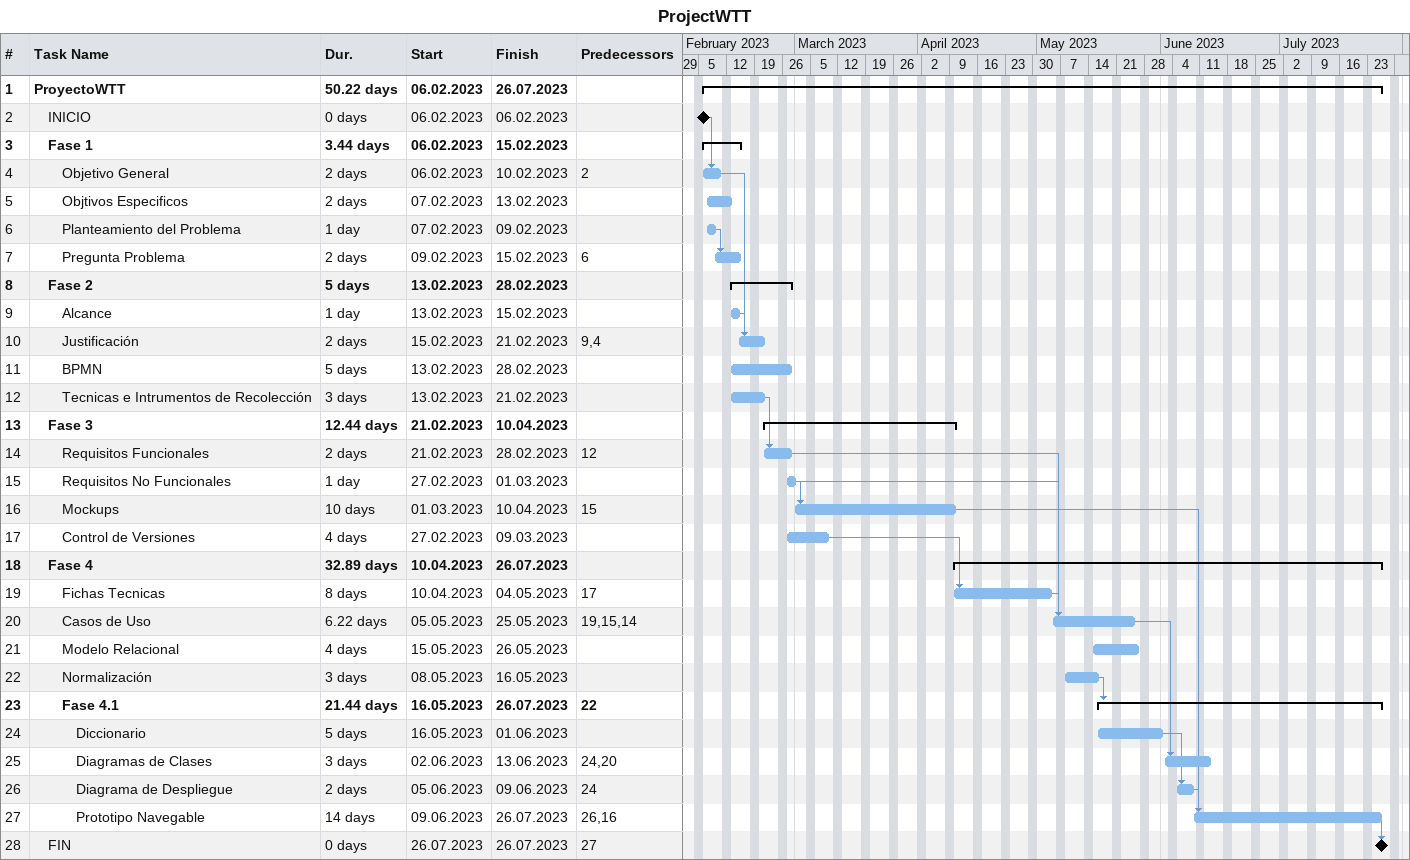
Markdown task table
ProjectWTT

| ID | Level | Task | Duration | Start | Finish | Predecessors |
|---|---|---|---|---|---|---|
| 1 | 1 | **ProyectoWTT** | 50.22d | 2023-02-06 | 2023-07-26 |  |
| 2 | 2 | INICIO | 0d | 2023-02-06 | 2023-02-06 |  |
| 3 | 2 | **Fase 1** | 3.44d | 2023-02-06 | 2023-02-15 |  |
| 4 | 3 | Objetivo General | 2d | 2023-02-06 | 2023-02-10 | 2 |
| 5 | 3 | Objtivos Especificos | 2d | 2023-02-07 | 2023-02-13 |  |
| 6 | 3 | Planteamiento del Problema | 1d | 2023-02-07 | 2023-02-09 |  |
| 7 | 3 | Pregunta Problema | 2d | 2023-02-09 | 2023-02-15 | 6 |
| 8 | 2 | **Fase 2** | 5d | 2023-02-13 | 2023-02-28 |  |
| 9 | 3 | Alcance | 1d | 2023-02-13 | 2023-02-15 |  |
| 10 | 3 | Justificación | 2d | 2023-02-15 | 2023-02-21 | 9, 4 |
| 11 | 3 | BPMN | 5d | 2023-02-13 | 2023-02-28 |  |
| 12 | 3 | Tecnicas e Intrumentos de Recolección | 3d | 2023-02-13 | 2023-02-21 |  |
| 13 | 2 | **Fase 3** | 12.44d | 2023-02-21 | 2023-04-10 |  |
| 14 | 3 | Requisitos Funcionales | 2d | 2023-02-21 | 2023-02-28 | 12 |
| 15 | 3 | Requisitos No Funcionales | 1d | 2023-02-27 | 2023-03-01 |  |
| 16 | 3 | Mockups | 10d | 2023-03-01 | 2023-04-10 | 15 |
| 17 | 3 | Control de Versiones | 4d | 2023-02-27 | 2023-03-09 |  |
| 18 | 2 | **Fase 4** | 32.89d | 2023-04-10 | 2023-07-26 |  |
| 19 | 3 | Fichas Tecnicas | 8d | 2023-04-10 | 2023-05-04 | 17 |
| 20 | 3 | Casos de Uso | 6.22d | 2023-05-05 | 2023-05-25 | 19, 15, 14 |
| 21 | 3 | Modelo Relacional | 4d | 2023-05-15 | 2023-05-26 |  |
| 22 | 3 | Normalización | 3d | 2023-05-08 | 2023-05-16 |  |
| 23 | 3 | **Fase 4.1** | 21.44d | 2023-05-16 | 2023-07-26 | 22 |
| 24 | 4 | Diccionario | 5d | 2023-05-16 | 2023-06-01 |  |
| 25 | 4 | Diagramas de Clases | 3d | 2023-06-02 | 2023-06-13 | 24, 20 |
| 26 | 4 | Diagrama de Despliegue | 2d | 2023-06-05 | 2023-06-09 | 24 |
| 27 | 4 | Prototipo Navegable | 14d | 2023-06-09 | 2023-07-26 | 26, 16 |
| 28 | 2 | FIN | 0d | 2023-07-26 | 2023-07-26 | 27 |
